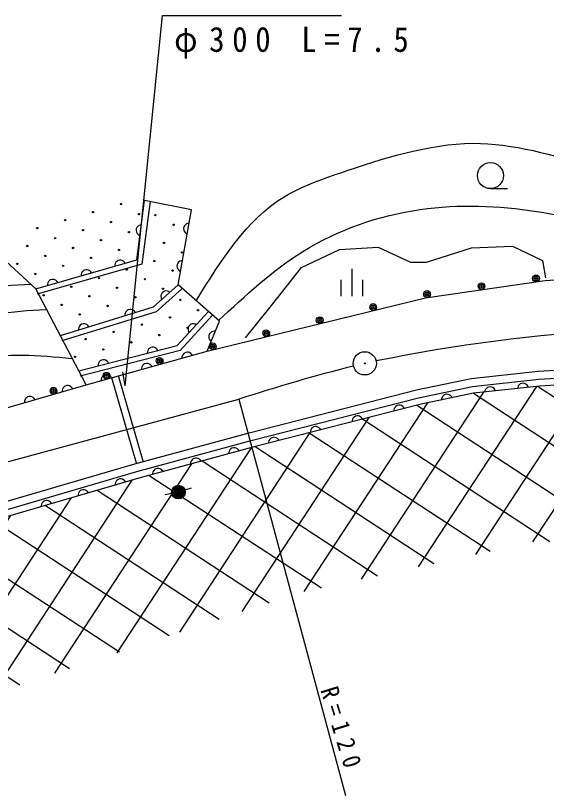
# Model space of a CAD drawing. Units: millimetres, scale not verified. Extents: x 40000 to 680000, y 20000 to 380000.
# Drawn here: x 135721 to 174530, y 264869 to 321891 of the extents above; entities that cross this region are included whole.
import ezdxf

# ---------------------------------------------------------------- set-up
doc = ezdxf.new("R2010")
doc.units = ezdxf.units.MM
doc.header["$LTSCALE"] = 1000
doc.layers.add('M-BGD', color=7, linetype='Continuous', lineweight=25)
doc.styles.add('ＭＳ ゴシック', font='')
doc.styles.get('ＭＳ ゴシック').set_extended_font_data('MS Gothic')

msp = doc.modelspace()

# ---------------------------------------------------------------- hatches: boundary and pattern name
at = {"layer": 'M-BGD'}
h = msp.add_hatch(dxfattribs=at)
h.set_pattern_fill('USER', color=256, style=0, pattern_type=2)
h.set_pattern_definition([(236.8024, (124411, 334329), (2510.36, -1642.583), []), (326.8024, (124411, 334329), (1642.583, 2510.36), [])])
h.paths.add_polyline_path([(63032, 277495), (96862, 277673), (103353, 278186), (110591, 279195), (123091, 281742), (144727, 288067), (153072, 290326), (165286, 293454), (169210, 294274), (174017, 294801), (180943, 295213), (187054, 295213), (196887, 294506), (216630, 291969), (248564, 287011), (252053, 286198), (255350, 284752), (257589, 283423), (252200, 274037), (245628, 275908), (193679, 282354), (173961, 283491), (156518, 279700), (127700, 270220), (103052, 265669), (62814, 264906)])

# ---------------------------------------------------------------- linework, layer by layer
for p, q in [((170438, 309240), (171688, 309240)), ((148587, 307682), (145155, 308361)), ((147606, 302213), (148587, 307682)), ((137196, 301911), (133330, 305460)), ((160294, 303379), (160294, 301379)), ((174438, 302511), (181621, 303035)), ((159494, 302579), (159494, 301379)), ((161094, 302579), (161094, 301379)), ((165692, 301260), (174438, 302511)), ((140880, 294891), (137196, 301911)), ((150624, 299535), (147606, 302213)), ((149737, 297345), (165692, 301260)), ((149737, 297345), (150624, 299535)), ((140880, 294891), (149737, 297345)), ((144568, 289164), (142753, 295410)), ((145049, 289304), (143233, 295550)), ((143737, 294827), (143559, 295850)), ((124355, 290130), (140880, 294891)), ((125359, 286638), (152036, 293833)), ((152036, 293833), (159849, 264869)), ((147141, 286953), (146650, 286855)), ((148107, 287204), (148583, 287357))]:
    msp.add_line(p, q, dxfattribs=at)
for points in [[(143737, 294827), (146458, 321891), (159541, 321891)], [(137196, 301911), (144589, 304023), (145155, 308361)], [(145551, 308309), (144952, 303711), (137306, 301526)], [(144924, 306589), (144824, 306569), (144739, 306532), (144649, 306463), (144591, 306390), (144547, 306299), (144530, 306172), (144550, 306073), (144587, 305987), (144656, 305898), (144729, 305840), (144820, 305795)], [(148413, 306708), (148312, 306694), (148225, 306661), (148132, 306596), (148071, 306526), (148023, 306437), (148000, 306311), (148015, 306211), (148048, 306124), (148112, 306031), (148183, 305969), (148271, 305921)], [(152528, 298322), (154434, 300690), (156628, 303463), (159401, 304791), (162231, 304965), (164599, 303867), (165754, 303867), (169047, 304907), (172050, 305022), (174245, 303983), (174476, 302712)], [(143741, 303781), (143684, 303865), (143616, 303928), (143517, 303983), (143427, 304007), (143326, 304012), (143203, 303977), (143119, 303920), (143056, 303851), (143001, 303752), (142977, 303662), (142972, 303561)], [(147922, 303974), (147822, 303959), (147735, 303926), (147642, 303861), (147581, 303791), (147532, 303702), (147510, 303576), (147524, 303476), (147557, 303389), (147622, 303296), (147692, 303235), (147781, 303186)], [(141277, 303077), (141220, 303160), (141152, 303224), (141053, 303279), (140963, 303303), (140862, 303308), (140739, 303273), (140655, 303215), (140591, 303147), (140536, 303048), (140512, 302958), (140508, 302857)], [(138813, 302373), (138756, 302456), (138687, 302520), (138588, 302575), (138498, 302599), (138397, 302604), (138274, 302568), (138191, 302511), (138127, 302443), (138072, 302344), (138048, 302254), (138043, 302153)], [(138992, 298489), (145796, 300591), (147606, 302213)], [(147873, 301915), (145998, 300234), (139110, 298107)], [(146999, 301669), (146911, 301719), (146822, 301746), (146709, 301753), (146618, 301735), (146525, 301695), (146429, 301609), (146379, 301521), (146352, 301432), (146345, 301319), (146363, 301228), (146403, 301135)], [(140340, 295920), (147531, 297762), (149823, 300246)], [(150117, 299974), (147745, 297404), (140439, 295533)], [(144477, 300183), (144418, 300266), (144349, 300328), (144249, 300381), (144158, 300403), (144057, 300405), (143935, 300367), (143852, 300308), (143790, 300239), (143737, 300139), (143715, 300048), (143713, 299947)], [(141075, 299132), (141016, 299215), (140947, 299277), (140847, 299330), (140756, 299352), (140655, 299354), (140532, 299316), (140450, 299257), (140388, 299188), (140335, 299088), (140313, 298997), (140311, 298896)], [(148948, 299298), (148856, 299339), (148765, 299358), (148651, 299354), (148562, 299327), (148473, 299279), (148387, 299185), (148345, 299092), (148326, 299001), (148331, 298888), (148357, 298798), (148406, 298710)], [(150331, 298811), (150230, 298817), (150138, 298803), (150033, 298759), (149959, 298702), (149893, 298626), (149845, 298507), (149839, 298406), (149853, 298314), (149897, 298210), (149953, 298135), (150030, 298069)], [(146121, 297401), (146066, 297486), (146000, 297551), (145902, 297609), (145813, 297636), (145712, 297643), (145588, 297611), (145503, 297556), (145437, 297490), (145380, 297393), (145353, 297303), (145346, 297202)], [(148646, 297043), (148590, 297127), (148522, 297192), (148424, 297247), (148334, 297272), (148233, 297277), (148110, 297243), (148026, 297187), (147961, 297119), (147906, 297021), (147881, 296931), (147875, 296830)], [(142525, 296480), (142470, 296565), (142404, 296631), (142306, 296688), (142217, 296715), (142116, 296722), (141992, 296690), (141907, 296636), (141841, 296569), (141784, 296472), (141757, 296382), (141750, 296281)], [(63026, 278595), (96815, 278773), (103234, 279280), (110405, 280279), (122826, 282811), (144429, 289126), (152792, 291390), (165037, 294525), (169037, 295361), (173924, 295898), (180911, 296313), (187093, 296313), (196997, 295601), (216784, 293058), (248773, 288091), (252401, 287247), (255853, 285733), (258150, 284369)], [(145694, 296225), (145637, 296309), (145570, 296374), (145471, 296429), (145381, 296454), (145280, 296459), (145157, 296425), (145073, 296369), (145009, 296301), (144953, 296203), (144928, 296113), (144923, 296012)], [(63029, 277995), (96841, 278173), (103299, 278683), (110506, 279688), (122970, 282228), (144591, 288549), (152945, 290810), (165173, 293941), (169131, 294768), (173975, 295300), (180928, 295713), (187072, 295713), (196937, 295004), (216700, 292464), (248659, 287502), (252211, 286675), (255578, 285198), (257844, 283853)], [(142741, 295407), (142685, 295491), (142617, 295556), (142519, 295611), (142429, 295636), (142328, 295641), (142204, 295607), (142120, 295551), (142056, 295483), (142000, 295385), (141976, 295295), (141970, 295194)], [(257589, 283423), (255350, 284752), (252053, 286198), (248564, 287011), (216630, 291969), (196887, 294506), (187054, 295213), (180943, 295213), (174017, 294801), (169210, 294274), (165286, 293454), (153072, 290326), (144727, 288067), (123091, 281742), (110591, 279195), (103353, 278186), (96862, 277673), (63032, 277495)], [(139887, 294605), (139830, 294689), (139761, 294752), (139662, 294807), (139572, 294831), (139471, 294835), (139348, 294800), (139265, 294742), (139201, 294674), (139146, 294575), (139122, 294485), (139118, 294384)], [(173213, 294713), (173171, 294805), (173114, 294879), (173026, 294950), (172941, 294989), (172842, 295010), (172715, 294996), (172623, 294954), (172549, 294898), (172478, 294809), (172439, 294725), (172418, 294626)], [(170809, 294449), (170767, 294541), (170710, 294615), (170622, 294686), (170537, 294725), (170438, 294746), (170311, 294732), (170219, 294690), (170145, 294634), (170074, 294545), (170035, 294461), (170014, 294362)], [(137133, 293812), (137075, 293895), (137007, 293959), (136908, 294014), (136818, 294037), (136717, 294042), (136594, 294006), (136510, 293949), (136447, 293881), (136392, 293782), (136368, 293691), (136364, 293590)], [(167640, 293945), (167589, 294033), (167525, 294101), (167431, 294163), (167342, 294194), (167242, 294206), (167117, 294179), (167029, 294128), (166961, 294065), (166899, 293970), (166868, 293882), (166856, 293782)], [(164147, 293162), (164092, 293247), (164026, 293313), (163929, 293370), (163839, 293397), (163738, 293404), (163614, 293372), (163529, 293318), (163464, 293251), (163406, 293154), (163379, 293065), (163372, 292964)], [(161094, 292380), (161039, 292465), (160972, 292531), (160875, 292589), (160786, 292615), (160685, 292622), (160561, 292591), (160476, 292536), (160410, 292469), (160352, 292372), (160326, 292283), (160319, 292182)], [(158040, 291598), (157985, 291683), (157919, 291749), (157822, 291807), (157732, 291833), (157631, 291841), (157507, 291809), (157422, 291754), (157357, 291688), (157299, 291590), (157272, 291501), (157265, 291400)], [(154987, 290817), (154932, 290902), (154865, 290967), (154768, 291025), (154679, 291052), (154578, 291059), (154454, 291027), (154369, 290972), (154303, 290906), (154245, 290809), (154219, 290719), (154212, 290618)], [(152067, 290054), (152012, 290139), (151944, 290203), (151846, 290260), (151756, 290285), (151655, 290291), (151532, 290258), (151448, 290202), (151383, 290134), (151327, 290036), (151301, 289946), (151295, 289845)], [(149286, 289301), (149230, 289386), (149162, 289450), (149064, 289507), (148975, 289532), (148873, 289538), (148750, 289504), (148666, 289448), (148601, 289381), (148545, 289283), (148519, 289193), (148513, 289092)], [(146504, 288548), (146448, 288633), (146381, 288697), (146282, 288754), (146193, 288779), (146092, 288785), (145968, 288751), (145884, 288695), (145819, 288628), (145763, 288530), (145737, 288440), (145732, 288339)], [(143758, 287784), (143701, 287867), (143632, 287931), (143533, 287985), (143443, 288009), (143342, 288012), (143219, 287976), (143136, 287919), (143072, 287850), (143018, 287751), (142994, 287661), (142991, 287560)], [(141054, 286994), (140996, 287077), (140928, 287140), (140828, 287194), (140738, 287218), (140637, 287222), (140514, 287186), (140431, 287128), (140368, 287060), (140313, 286960), (140290, 286870), (140286, 286769)], [(138349, 286203), (138292, 286286), (138223, 286349), (138124, 286404), (138034, 286427), (137933, 286431), (137810, 286395), (137727, 286338), (137663, 286269), (137609, 286170), (137585, 286079), (137582, 285978)]]:
    msp.add_lwpolyline(points, dxfattribs=at)
for centre, radius in [((170438, 310190), 950), ((143423, 308103), 50), ((141384, 307520), 50), ((144735, 307374), 50), ((139344, 306937), 50), ((142695, 306791), 50), ((145944, 307297), 50), ((137304, 306354), 50), ((140655, 306209), 50), ((147271, 306597), 50), ((138615, 305626), 50), ((144006, 306063), 50), ((136576, 305043), 50), ((141966, 305480), 50), ((146570, 305270), 50), ((139927, 304897), 50), ((143278, 304752), 50), ((147897, 304570), 50), ((137887, 304315), 50), ((141238, 304169), 50), ((145870, 303944), 50), ((135847, 303732), 50), ((139198, 303586), 50), ((143843, 303318), 50), ((137159, 303003), 50), ((147197, 303244), 50), ((173771, 302668), 250), ((173771, 302668), 150), ((141816, 302692), 50), ((145170, 302618), 50), ((169786, 302098), 250), ((169786, 302098), 150), ((173771, 302668), 50), ((139790, 302066), 50), ((143143, 301991), 50), ((146496, 301917), 50), ((165801, 301528), 250), ((165801, 301528), 150), ((169786, 302098), 50), ((137763, 301439), 50), ((141116, 301365), 50), ((144469, 301291), 50), ((147769, 301107), 50), ((165801, 301528), 50), ((139089, 300739), 50), ((142443, 300665), 50), ((161865, 300578), 250), ((161865, 300578), 150), ((161865, 300578), 50), ((140416, 300039), 50), ((149060, 300343), 50), ((147005, 299817), 50), ((157956, 299619), 250), ((157956, 299619), 150), ((157956, 299619), 50), ((142895, 298764), 50), ((144950, 299291), 50), ((148295, 299052), 50), ((154047, 298660), 250), ((154047, 298660), 150), ((140840, 298238), 50), ((146240, 298526), 50), ((154047, 298660), 50), ((144185, 298000), 50), ((150137, 297701), 250), ((150137, 297701), 150), ((150137, 297701), 50), ((142130, 297474), 50), ((161250, 296461), 850), ((140075, 296948), 50), ((146247, 296638), 250), ((146247, 296638), 150), ((146247, 296638), 50), ((161250, 296461), 34), ((142368, 295563), 250), ((142368, 295563), 150), ((142368, 295563), 50), ((138493, 294464), 250), ((138493, 294464), 150), ((138493, 294464), 50), ((147631, 287051), 500), ((147631, 287051), 440), ((147631, 287051), 380), ((147631, 287051), 320), ((147631, 287051), 260), ((147631, 287051), 200), ((147631, 287051), 140), ((147631, 287051), 80), ((147631, 287051), 20)]:
    msp.add_circle(centre, radius, dxfattribs=at)
for centre, start, end in [((186137, 179070), 84.63708, 101.5636), ((189529, 179841), 104.03613, 108.20621)]:
    msp.add_arc(centre, 120000, start, end, dxfattribs=at)
for points, knots in [([(148923, 301044), (150757, 304001), (152590, 306958), (155359, 308644), (156589, 309392), (158003, 309890), (159428, 310377), (162638, 311472), (165904, 312508), (169147, 312562), (175061, 312526), (180790, 309234), (186701, 308568), (192148, 307989), (197721, 309747), (203201, 309473), (206171, 309247), (209112, 308480), (212092, 308342), (214425, 308255), (216779, 308531), (219106, 308418), (221738, 308290), (224336, 307712), (226941, 307137), (231917, 306039), (236921, 304951), (241934, 304877), (246850, 304804), (251776, 305707), (256701, 306610)], [0, 0, 0, 0, 1, 1, 1, 2, 2, 2, 3, 3, 3, 4, 4, 4, 5, 5, 5, 6, 6, 6, 7, 7, 7, 8, 8, 8, 9, 9, 9, 10, 10, 10, 10]), ([(150564, 299588), (152518, 301416), (154473, 303244), (156730, 304642), (159311, 306241), (162287, 307278), (165313, 307712), (168139, 308117), (171008, 307996), (173825, 307573), (176534, 307149), (179170, 306483), (181850, 306177), (185901, 305643), (190036, 305940), (194130, 306456), (197213, 306835), (200276, 307387), (203341, 307363), (206025, 307348), (208707, 306857), (211398, 306512)], [0, 0, 0, 0, 1, 1, 1, 2, 2, 2, 3, 3, 3, 4, 4, 4, 5, 5, 5, 6, 6, 6, 7, 7, 7, 7]), ([(98700, 289178), (100005, 289378), (101310, 289578), (102531, 290038), (105367, 291108), (107747, 293586), (110689, 294117), (114102, 294734), (118271, 292730), (121269, 293926), (123472, 294823), (125069, 297345), (127132, 299088), (128879, 300565), (130960, 301483), (133123, 301893), (134332, 302122), (135567, 302192), (136801, 302262)], [0, 0, 0, 0, 1, 1, 1, 2, 2, 2, 3, 3, 3, 4, 4, 4, 5, 5, 5, 6, 6, 6, 6]), ([(99227, 286932), (100530, 287199), (101833, 287466), (103041, 287999), (105818, 289224), (108089, 291857), (110944, 292524), (114241, 293293), (118316, 291440), (121460, 292396), (124074, 293219), (126080, 295863), (128534, 297622), (130272, 298868), (132234, 299670), (134270, 300044), (135471, 300265), (136698, 300338), (137925, 300411)], [0, 0, 0, 0, 1, 1, 1, 2, 2, 2, 3, 3, 3, 4, 4, 4, 5, 5, 5, 6, 6, 6, 6]), ([(102724, 285998), (105551, 287616), (108379, 289233), (111517, 289720), (115550, 290344), (120096, 289101), (123754, 290612), (127006, 291955), (129558, 295475), (132868, 296603), (134985, 297324), (137413, 297066), (139840, 296808)], [0, 0, 0, 0, 1, 1, 1, 2, 2, 2, 3, 3, 3, 4, 4, 4, 4])]:
    msp.add_open_spline(points, degree=3, knots=knots, dxfattribs=at)

# ---------------------------------------------------------------- texts
at = {"layer": 'M-BGD', "insert": (147317, 318740), "char_height": 1833, "attachment_point": 7, "style": 'ＭＳ ゴシック'}
msp.add_mtext('\\T1.5;\\W0.9;φ300\\~L=7.5', dxfattribs=at)
at = {"layer": 'M-BGD', "insert": (157978, 272577), "char_height": 1320, "attachment_point": 7, "rotation": 287.1, "style": 'ＭＳ ゴシック'}
msp.add_mtext('\\T1.63;\\W0.9;R=120', dxfattribs=at)

doc.saveas('drawing.dxf')
